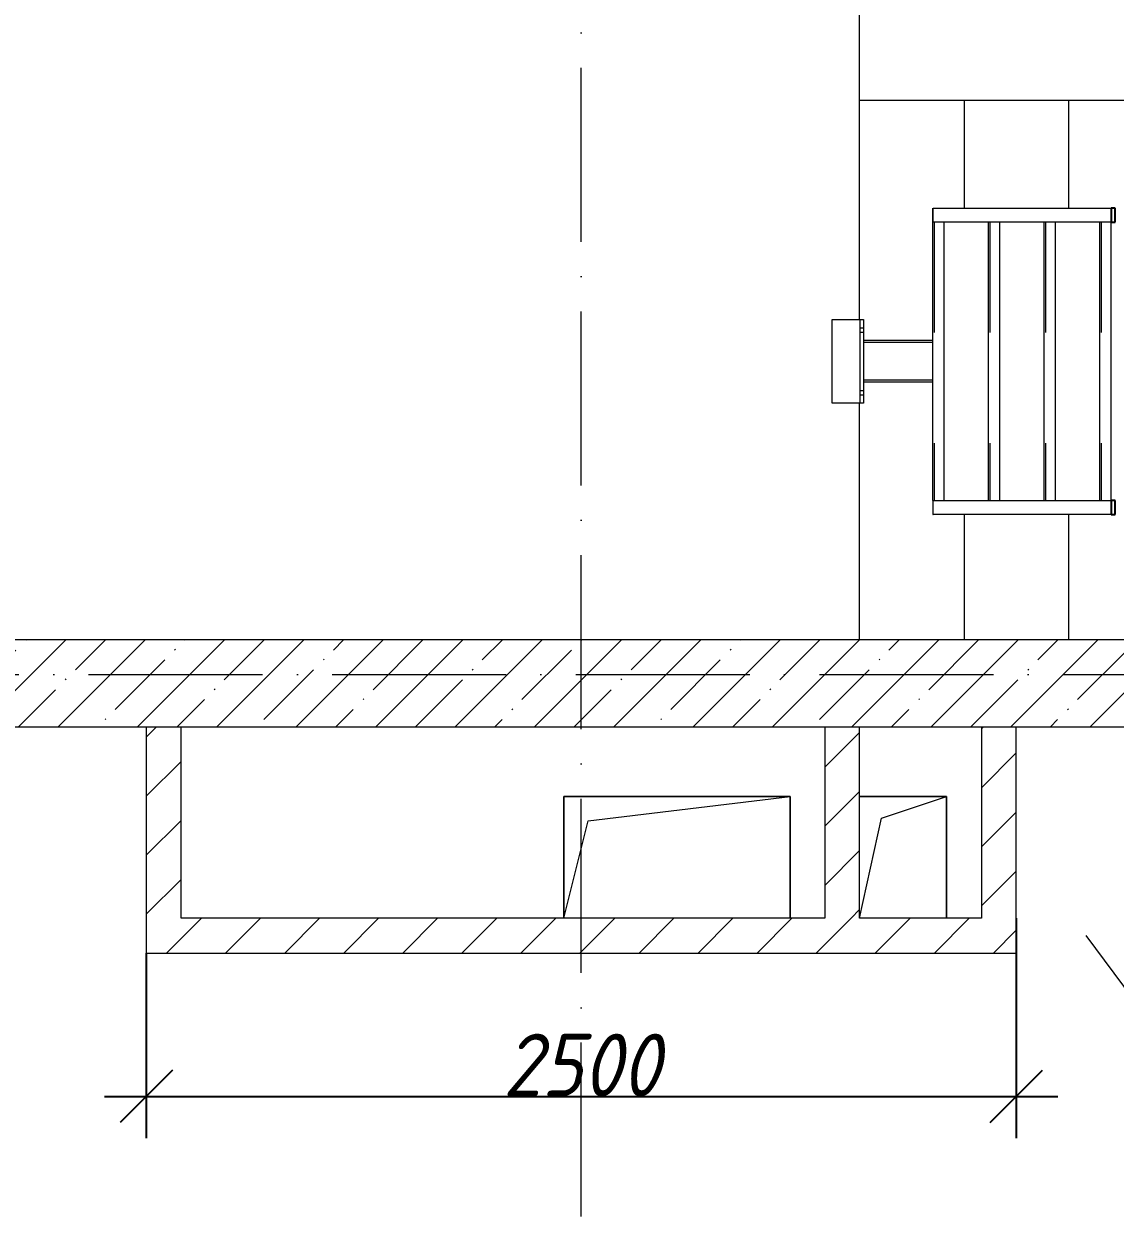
# Model space of a CAD drawing. Header units: millimetres. Extents: x -356862 to 418287, y 0 to 839748.
# Drawn here: x 160134 to 163270, y 354614 to 358037 of the extents above; entities that cross this region are included whole.
import ezdxf

# ---------------------------------------------------------------- set-up
doc = ezdxf.new("R2010")
doc.units = ezdxf.units.MM
doc.linetypes.add('50_200_ШТРИХ_1Т_ш5_п1_п1_', pattern=[700, 500, -100, 0, -100])
doc.linetypes.add('Штрих', pattern=[635, 317.5, -317.5])
for name, color, linetype, lineweight in [('A-____-____-DIMS', 7, 'Continuous', 9), ('A-FLOR-____-OTLN', 7, 'Continuous', 9), ('A-GENM-____-HDLN', 7, 'Штрих', 9), ('A-GENM-____-MCUT', 7, 'Continuous', 25), ('A-GENM-____-OTLN', 7, 'Continuous', 9), ('A-GLAZ-____-IDEN', 7, 'Continuous', 9), ('A-WALL-____-MCUT-1', 7, 'Continuous', 9), ('A-WALL-____-PATT-1', 7, 'Continuous', 9), ('A-WALL-FNSH-MCUT-1', 7, 'Continuous', 9), ('S-GRID-____-OTLN-1', 7, '50_200_ШТРИХ_1Т_ш5_п1_п1_', 9), ('S-STRS-____-OTLN-1', 7, 'Continuous', 9)]:
    doc.layers.add(name, color=color, linetype=linetype, lineweight=lineweight)
doc.styles.add('ISOCPEUR_I_10', font='isocpeui.ttf', dxfattribs={"width": 0.9, "height": 180})
doc.dimstyles.new('ISO-1_8_0_9К_СРЕДНИЙ_Кладочные_4', dxfattribs={"dimscale": 304.8, "dimtxt": 179.276612, "dimasz": 0.492126, "dimexe": 0.393701, "dimexo": 0, "dimgap": 0, "dimtad": 1, "dimdec": 3, "dimrnd": 0.001, "dimdsep": 46, "dimtxsty": 'ISOCPEUR_I_10', "dimblk1": 'OBLIQUE', "dimblk2": 'OBLIQUE', "dimsah": 1, "dimcen": 0.09, "dimdle": 0.393701, "dimazin": 0, "dimtfac": 1, "dimtdec": 4, "dimtix": 1, "dimtmove": 1, "dimatfit": 3, "dimfxl": 1, "dimtvp": 1, "dimtolj": 1, "dimtzin": 0, "dimarcsym": 2})
pattern_1 = [(45, (144685.44, 312186.37), (-84.8528, 84.8528), [])]

# ---------------------------------------------------------------- blocks, each defined once
blk = doc.blocks.new('ОМ_Нижняя опорная пятка - ОМ_Нижняя опорная пятка-19082064-АР1_План отверстий 3 этажа в осях 1-64_А-ГГ')
at = {"layer": 'A-GENM-____-OTLN'}
for p, q in [((-96, 10), (-96, 0)), ((-84, 10), (-84, 0)), ((84, 10), (84, 0)), ((96, 10), (96, 0))]:
    blk.add_line(p, q, dxfattribs=at)
blk = doc.blocks.new('ОМ_Уголок_ГОСТ 8509-93 - ОМ_Уголок_ГОСТ 8509-93-V92-АР1_План отверстий 3 этажа в осях 1-64_А-ГГ')
at = {"layer": 'A-GENM-____-HDLN'}
blk.add_line((40, -4), (840, -4), dxfattribs=at)
at = {"layer": 'A-GENM-____-OTLN'}
for p, q in [((840, 0), (40, 0)), ((40, -32), (840, -32))]:
    blk.add_line(p, q, dxfattribs=at)
blk = doc.blocks.new('ОМ_Уголок_ГОСТ 8509-93 - ОМ_Уголок_ГОСТ 8509-93-V95-АР1_План отверстий 3 этажа в осях 1-64_А-ГГ')
at = {"layer": 'A-GENM-____-HDLN'}
blk.add_line((40, -4), (840, -4), dxfattribs=at)
at = {"layer": 'A-GENM-____-OTLN'}
for p, q in [((840, 0), (0, 0)), ((1.3, -1.3), (0, 0)), ((40, -32), (840, -32))]:
    blk.add_line(p, q, dxfattribs=at)
blk = doc.blocks.new('ОМ_Труба_ГОСТ 8639-82 - ОМ_Труба_ГОСТ 8639-82-26527904-АР1_План отверстий 3 этажа в осях 1-64_А-ГГ')
at = {"layer": 'A-GENM-____-HDLN'}
for p, q in [((18060, 44935), (17861.5, 44935)), ((18060, 44827), (17861.5, 44827))]:
    blk.add_line(p, q, dxfattribs=at)
at = {"layer": 'A-GENM-____-OTLN'}
for p, q in [((18060, 44941), (17861.5, 44941)), ((18060, 44821), (17861.5, 44821))]:
    blk.add_line(p, q, dxfattribs=at)
blk = doc.blocks.new('ОМ_Уголок_ГОСТ 8510-86 - ОМ_Уголок_ГОСТ 8510-86-19082066-АР1_План отверстий 3 этажа в осях 1-64_А-ГГ')
at = {"layer": 'A-GENM-____-OTLN'}
for p, q in [((0, 0), (0, -90)), ((240, 0), (0, 0)), ((0, -10), (240, -10)), ((240, -90), (240, 0)), ((0, -90), (240, -90))]:
    blk.add_line(p, q, dxfattribs=at)
blk = doc.blocks.new('ОМ_Полоса_Прокат_ГОСТ 103-2006 - ОМ_Полоса_Прокат_ГОСТ 103-2006-20723456-АР1_План отверстий 3 этажа в осях 1-64_А-ГГ')
at = {"layer": 'A-GENM-____-MCUT'}
for p, q in [((18584.3, 45321), (18572.8, 45321)), ((18572.8, 45321), (18572.8, 45281)), ((18584.3, 45281), (18584.3, 45321)), ((18572.8, 45281), (18584.3, 45281))]:
    blk.add_line(p, q, dxfattribs=at)
at = {"layer": 'A-GENM-____-OTLN'}
for p, q in [((18061.3, 45281), (18061.3, 45321)), ((18061.3, 45321), (18572.8, 45321)), ((18572.8, 45281), (18061.3, 45281))]:
    blk.add_line(p, q, dxfattribs=at)
blk = doc.blocks.new('ОМ_Полоса_Прокат_ГОСТ 103-2006 - ОМ_Полоса_Прокат_ГОСТ 103-2006-19082171-АР1_План отверстий 3 этажа в осях 1-64_А-ГГ')
at = {"layer": 'A-GENM-____-OTLN'}
for p, q in [((18060, 44481), (18060, 44441)), ((18061.3, 44481), (18060, 44481)), ((18060, 44441), (18061.3, 44441))]:
    blk.add_line(p, q, dxfattribs=at)
blk = doc.blocks.new('ОМ_Полоса_Прокат_ГОСТ 103-2006 - ОМ_Полоса_Прокат_ГОСТ 103-2006-20723498-АР1_План отверстий 3 этажа в осях 1-64_А-ГГ')
at = {"layer": 'A-GENM-____-MCUT'}
for p, q in [((18584.3, 44481), (18572.8, 44481)), ((18572.8, 44481), (18572.8, 44441)), ((18584.3, 44441), (18584.3, 44481)), ((18572.8, 44441), (18584.3, 44441))]:
    blk.add_line(p, q, dxfattribs=at)
at = {"layer": 'A-GENM-____-OTLN'}
for p, q in [((18061.3, 44441), (18061.3, 44481)), ((18061.3, 44481), (18572.8, 44481)), ((18572.8, 44441), (18061.3, 44441))]:
    blk.add_line(p, q, dxfattribs=at)
blk = doc.blocks.new('AR_Отверстие прямоугольное _в плите_ - AR_Отверстие прямоугольное _в плите_-30552566-АР1_План отверстий 3 этажа в осях 1-64_А-ГГ')
at = {"layer": 'A-GENM-____-OTLN'}
for p, q in [((325, 175), (-325, 175)), ((-325, 175), (-325, -175)), ((-255, 105), (325, 175)), ((325, -175), (325, 175)), ((-325, -175), (-255, 105))]:
    blk.add_line(p, q, dxfattribs=at)
blk = doc.blocks.new('AR_Отверстие прямоугольное _в плите_ - AR_Отверстие прямоугольное _в плите_-30459243-АР1_План отверстий 3 этажа в осях 1-64_А-ГГ')
at = {"layer": 'A-GENM-____-OTLN'}
for p, q in [((125, 175), (-125, 175)), ((-62.5, 112.5), (125, 175)), ((125, -175), (125, 175)), ((-125, -175), (-62.5, 112.5))]:
    blk.add_line(p, q, dxfattribs=at)
blk = doc.blocks.new('_Oblique')
at = {"color": 0, "linetype": 'ByBlock', "lineweight": -2}
blk.add_line((-0.5, -0.5), (0.5, 0.5), dxfattribs=at)
blk = doc.blocks.new('*D9943')
at = {"layer": 'A-____-____-DIMS', "color": 0, "lineweight": -2, "transparency": 16777216}
for p, q in [((162985.4, 355467.4), (162985.4, 354835.8)), ((160485.4, 355367.4), (160485.4, 354835.8)), ((160365.4, 354955.8), (163105.4, 354955.8))]:
    blk.add_line(p, q, dxfattribs=at)
at = {"layer": 'Defpoints', "color": 0, "transparency": 16777216}
for p in [(162985.4, 355467.4), (160485.4, 355367.4), (162985.4, 354955.8)]:
    blk.add_point(p, dxfattribs=at)
at = {"layer": 'A-____-____-DIMS', "color": 0, "lineweight": -2, "transparency": 16777216, "xscale": 150, "yscale": 150, "zscale": 150, "rotation": 180}
blk.add_blockref('_Oblique', (160485.4, 354955.8), dxfattribs=at)
at = {"layer": 'A-____-____-DIMS', "color": 0, "lineweight": -2, "transparency": 16777216, "xscale": 150, "yscale": 150, "zscale": 150}
blk.add_blockref('_Oblique', (162985.4, 354955.8), dxfattribs=at)
at = {"layer": 'A-____-____-DIMS', "color": 0, "transparency": 16777216, "insert": (161735.4, 355045.8), "char_height": 180, "width": 546.104, "attachment_point": 5, "style": 'ISOCPEUR_I_10'}
blk.add_mtext('\\A1;2500', dxfattribs=at)

msp = doc.modelspace()

# ---------------------------------------------------------------- hatches: boundary and pattern name
at = {"layer": 'A-WALL-____-PATT-1'}
h = msp.add_hatch(dxfattribs=at)
h.set_pattern_fill('FP_38', color=256, style=0, pattern_type=2)
h.set_pattern_definition([(45, (144685.44, 312186.37), (-114.04925, 114.04925), []), (45, (144799.49, 312186.37), (-114.04925, 114.04925), [201.612, -40.322, 3.353, -36.97])])
h.paths.add_polyline_path([(167735.4376, 356017.4093), (167735.4376, 356267.4093), (159285.4376, 356267.4093), (159285.4376, 356017.4093), (165881.3322, 356017.4093)], flags=0)
h = msp.add_hatch(dxfattribs=at)
h.set_pattern_fill('FP_4', color=256, style=0, pattern_type=2)
h.set_pattern_definition(pattern_1)
h.paths.add_polyline_path([(160485.4376, 355367.4093), (160585.4376, 355367.4093), (160585.4376, 356017.4093), (160485.4376, 356017.4093), (160485.4376, 355921.9395)], flags=0)
h = msp.add_hatch(dxfattribs=at)
h.set_pattern_fill('FP_4', color=256, style=0, pattern_type=2)
h.set_pattern_definition(pattern_1)
h.paths.add_polyline_path([(162535.4376, 355467.4093), (162535.4376, 356017.4093), (162435.4376, 356017.4093), (162435.4376, 355467.4093)], flags=0)
h = msp.add_hatch(dxfattribs=at)
h.set_pattern_fill('FP_4', color=256, style=0, pattern_type=2)
h.set_pattern_definition(pattern_1)
h.paths.add_polyline_path([(162985.4376, 355467.4093), (162985.4376, 356017.4093), (162885.4376, 356017.4093), (162885.4376, 355467.4093)], flags=0)
h = msp.add_hatch(dxfattribs=at)
h.set_pattern_fill('FP_4', color=256, style=0, pattern_type=2)
h.set_pattern_definition(pattern_1)
h.paths.add_polyline_path([(166835.4376, 355367.4093), (166835.4376, 355467.4093), (164885.4376, 355467.4093), (164885.4376, 355367.4093), (165881.3322, 355367.4093)], flags=0)
h.paths.add_polyline_path([(164835.4376, 355367.4093), (164835.4376, 355370.4093), (164882.4376, 355370.4093), (164882.4376, 355464.4093), (164835.4376, 355464.4093), (164835.4376, 355467.4093), (163385.4376, 355467.4093), (163385.4376, 355367.4093), (164113.8679, 355367.4093)], flags=0)
h.paths.add_polyline_path([(162985.4376, 355367.4093), (162985.4376, 355467.4093), (160585.4376, 355467.4093), (160585.4376, 355367.4093), (162346.4036, 355367.4093)], flags=0)

# ---------------------------------------------------------------- linework, layer by layer
at = {"layer": 'A-FLOR-____-OTLN'}
for p, q in [((162535.4376, 357187.4093), (162535.4376, 359667.4093)), ((162535.4376, 356267.4093), (162535.4376, 356947.4093)), ((161685.4376, 355817.4093), (162335.4376, 355817.4093)), ((161685.4376, 355467.4093), (161685.4376, 355817.4093)), ((162335.4376, 355817.4093), (162335.4376, 355467.4093)), ((162535.4376, 355817.4093), (162785.4376, 355817.4093)), ((162785.4376, 355817.4093), (162785.4376, 355467.4093))]:
    msp.add_line(p, q, dxfattribs=at)
at = {"layer": 'A-GLAZ-____-IDEN'}
msp.add_line((163185.4376, 355417.4093), (163578.2886, 354887.2949), dxfattribs=at)
at = {"layer": 'A-WALL-____-MCUT-1'}
for p, q in [((167735.4376, 356267.4093), (159285.4376, 356267.4093)), ((159235.4376, 356017.4093), (167735.4376, 356017.4093))]:
    msp.add_line(p, q, dxfattribs=at)
at = {"layer": 'A-WALL-FNSH-MCUT-1'}
for p, q in [((160485.4376, 356017.4093), (160485.4376, 355367.4093)), ((160585.4376, 355467.4093), (160585.4376, 356017.4093)), ((162435.4376, 356017.4093), (162435.4376, 355467.4093)), ((162535.4376, 355467.4093), (162535.4376, 356017.4093)), ((162885.4376, 356017.4093), (162885.4376, 355467.4093)), ((162985.4376, 355467.4093), (162985.4376, 356017.4093)), ((162435.4376, 355467.4093), (160585.4376, 355467.4093)), ((162885.4376, 355467.4093), (162535.4376, 355467.4093)), ((160485.4376, 355367.4093), (162985.4376, 355367.4093))]:
    msp.add_line(p, q, dxfattribs=at)
at = {"layer": 'S-GRID-____-OTLN-1'}
for p, q in [((161735.4376, 307703.761), (161735.4376, 362067.327)), ((140016.6674, 356167.4093), (171393.1768, 356167.4093))]:
    msp.add_line(p, q, dxfattribs=at)
at = {"layer": 'S-STRS-____-OTLN-1'}
for p, q in [((162535.4376, 357817.4093), (162835.4376, 357817.4093)), ((162835.4376, 357817.4093), (163135.4376, 357817.4093)), ((162835.4376, 357817.4093), (162835.4376, 357507.4093)), ((162835.4376, 357817.4093), (162835.4376, 357507.4093)), ((163135.4376, 357817.4093), (163435.4376, 357817.4093)), ((163135.4376, 357817.4093), (163135.4376, 357507.4093)), ((163135.4376, 357817.4093), (163135.4376, 357507.4093)), ((162835.4376, 356627.4093), (162835.4376, 356267.4093)), ((162835.4376, 356627.4093), (162835.4376, 356267.4093)), ((163135.4376, 356627.4093), (163135.4376, 356267.4093)), ((163135.4376, 356627.4093), (163135.4376, 356267.4093))]:
    msp.add_line(p, q, dxfattribs=at)

# ---------------------------------------------------------------- block references
at = {"layer": 'A-GENM-____-OTLN', "extrusion": (0, 0, -1)}
for name, p, rotation in [('ОМ_Уголок_ГОСТ 8509-93 - ОМ_Уголок_ГОСТ 8509-93-V95-АР1_План отверстий 3 этажа в осях 1-64_А-ГГ', (-162745.4376, 357507.4093), 269.9999999999989), ('ОМ_Уголок_ГОСТ 8509-93 - ОМ_Уголок_ГОСТ 8509-93-V92-АР1_План отверстий 3 этажа в осях 1-64_А-ГГ', (-162905.4376, 357507.4093), 269.9999999999989), ('ОМ_Уголок_ГОСТ 8509-93 - ОМ_Уголок_ГОСТ 8509-93-V92-АР1_План отверстий 3 этажа в осях 1-64_А-ГГ', (-163065.4376, 357507.4093), 269.9999999999989), ('ОМ_Уголок_ГОСТ 8509-93 - ОМ_Уголок_ГОСТ 8509-93-V92-АР1_План отверстий 3 этажа в осях 1-64_А-ГГ', (-163225.4376, 357507.4093), 269.9999999999989), ('ОМ_Уголок_ГОСТ 8510-86 - ОМ_Уголок_ГОСТ 8510-86-19082066-АР1_План отверстий 3 этажа в осях 1-64_А-ГГ', (-162546.9269, 356947.4093), 89.99999999999918)]:
    msp.add_blockref(name, p, dxfattribs=dict(at, rotation=rotation))
at = {"layer": 'A-GENM-____-OTLN'}
for name, p in [('ОМ_Полоса_Прокат_ГОСТ 103-2006 - ОМ_Полоса_Прокат_ГОСТ 103-2006-20723456-АР1_План отверстий 3 этажа в осях 1-64_А-ГГ', (144685.4376, 312186.3674)), ('ОМ_Труба_ГОСТ 8639-82 - ОМ_Труба_ГОСТ 8639-82-26527904-АР1_План отверстий 3 этажа в осях 1-64_А-ГГ', (144685.4376, 312186.3674)), ('ОМ_Полоса_Прокат_ГОСТ 103-2006 - ОМ_Полоса_Прокат_ГОСТ 103-2006-19082171-АР1_План отверстий 3 этажа в осях 1-64_А-ГГ', (144685.4376, 312186.3674)), ('ОМ_Полоса_Прокат_ГОСТ 103-2006 - ОМ_Полоса_Прокат_ГОСТ 103-2006-20723498-АР1_План отверстий 3 этажа в осях 1-64_А-ГГ', (144685.4376, 312186.3674)), ('AR_Отверстие прямоугольное _в плите_ - AR_Отверстие прямоугольное _в плите_-30552566-АР1_План отверстий 3 этажа в осях 1-64_А-ГГ', (162010.4376, 355642.4093)), ('AR_Отверстие прямоугольное _в плите_ - AR_Отверстие прямоугольное _в плите_-30459243-АР1_План отверстий 3 этажа в осях 1-64_А-ГГ', (162660.4376, 355642.4093))]:
    msp.add_blockref(name, p, dxfattribs=at)
at = {"layer": 'A-GENM-____-OTLN', "rotation": 90.00000000000084}
msp.add_blockref('ОМ_Нижняя опорная пятка - ОМ_Нижняя опорная пятка-19082064-АР1_План отверстий 3 этажа в осях 1-64_А-ГГ', (162546.9269, 357067.4093), dxfattribs=at)

# ---------------------------------------------------------------- dimensions: what is measured, and where the dimension line sits
at = {"layer": 'A-____-____-DIMS'}
dim = msp.add_linear_dim(base=(162985.4376, 354955.8057), p1=(160485.4376, 355367.4093), p2=(162985.4376, 355467.4093), dimstyle='ISO-1_8_0_9К_СРЕДНИЙ_Кладочные_4', override={"dimpost": '<>', "dimfxl": 2501.999201}, dxfattribs=at)
dim.commit()
dim.dimension.update_dxf_attribs({"geometry": '*D9943', "text_midpoint": (161735.4376, 355045.8057)})

doc.saveas('drawing.dxf')
